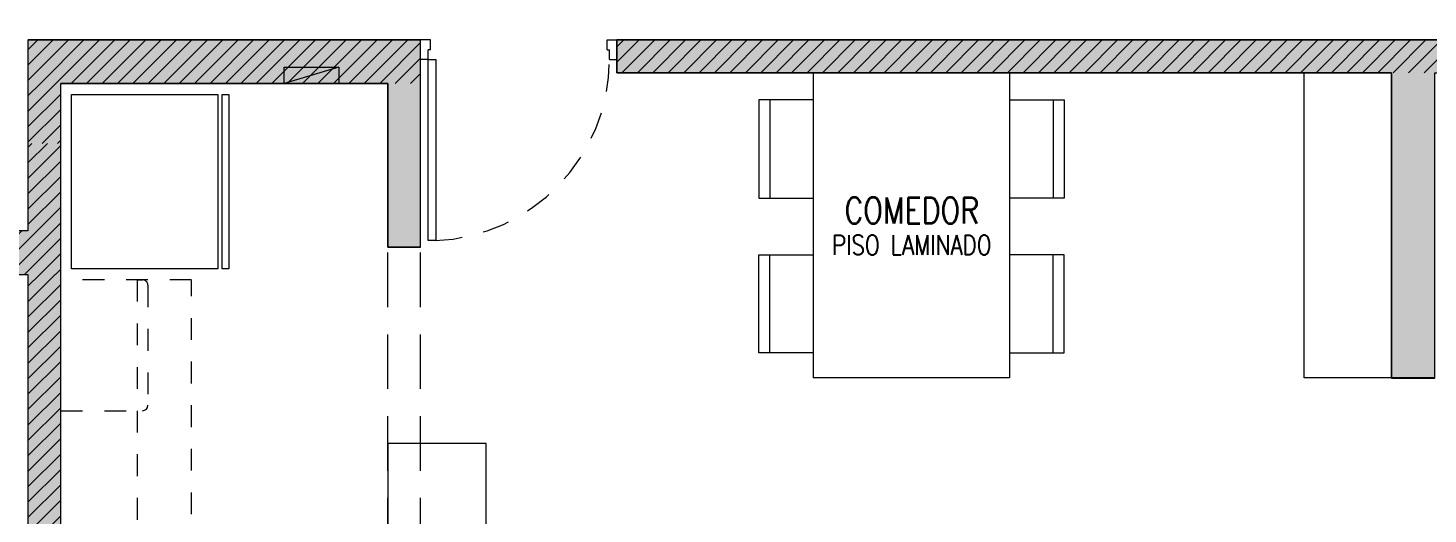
# Model space of a CAD drawing. Header units: millimetres. Extents: x 3738 to 3833, y 1327 to 1657.
# Drawn here: x 3778.82 to 3785.24, y 1485.89 to 1488.12 of the extents above; entities that cross this region are included whole.
import ezdxf
from ezdxf.enums import TextEntityAlignment as Align

# ---------------------------------------------------------------- set-up
doc = ezdxf.new("R2010")
doc.units = ezdxf.units.MM
doc.set_wipeout_variables(frame=1)
doc.linetypes.add('HIDDEN2', pattern=[0.1875, 0.125, -0.0625])
doc.linetypes.add('X-REF_DP_Arquitectura$0$HIDDEN', pattern=[0.375, 0.25, -0.125])
doc.layers.get('0').update_dxf_attribs({"color": 251, "lineweight": 9})
for name, color, linetype, lineweight in [('A-COCINAS-LAV', 251, 'Continuous', 13), ('A-MOBILIARIO', 251, 'Continuous', 13), ('A-MURO BAJO', 251, 'Continuous', 13), ('A-MUROS', 251, 'Continuous', 13), ('A-PROYECCIONES', 251, 'HIDDEN2', 13), ('A-TEXTO-ACABADO PISO', 251, 'Continuous', 13), ('A-TEXTO-AMBIENTE', 251, 'Continuous', 13), ('A_20_Estructuras', 251, 'Continuous', 13), ('A_50_TextoAmbiente', 251, 'Continuous', 13), ('A_50_Vigas', 251, 'X-REF_DP_Arquitectura$0$HIDDEN', 13), ('A_60_HatchEstructuras', 251, 'Continuous', 13), ('MURO CF 120', 251, 'Continuous', 13), ('MURO CF 60', 251, 'Continuous', 13)]:
    doc.layers.add(name, color=color, linetype=linetype, lineweight=lineweight)
doc.styles.add('ROMANS', font='romans.shx', dxfattribs={"width": 0.8})
pattern_1 = [(45, (131.3, -47.8), (-0.035355339, 0.035355339), [])]
pattern_2 = [(45, (-21.67, -43.67528), (-0.03535534, 0.03535534), [])]

# ---------------------------------------------------------------- blocks, each defined once
blk = doc.blocks.new('ESTRUC_P1')
at = {"layer": 'A_60_HatchEstructuras'}
h = blk.add_hatch(color=256, dxfattribs=at)
h.dxf.hatch_style = 1
h.paths.add_polyline_path([(21.1, -4.925), (21.525, -4.925), (21.525, -4.775), (19.25, -4.775), (19.25, -4.925), (20.9, -4.925), (20.9, -6.175), (18.5, -6.175), (18.5, -4.775), (18.35, -4.775), (18.35, -6.175), (15.45, -6.175), (15.45, -4.775), (15.25, -4.775), (15.25, -6.175), (11.7, -6.175), (11.7, -6.325), (21.1, -6.325)])
h.paths.add_polyline_path([(21.7, -7.525), (11.7, -7.525), (11.7, -7.675), (15.25, -7.675), (15.25, -9.075), (15.45, -9.075), (15.45, -7.675), (18.8, -7.675), (18.8, -9.075), (18.95, -9.075), (18.95, -7.675), (21.5, -7.675), (21.5, -8.925), (19.7, -8.925), (19.7, -9.075), (21.7, -9.075)])
h = blk.add_hatch(color=256, dxfattribs=at)
h.dxf.hatch_style = 1
h.paths.add_polyline_path([(9.15, -7.725), (10.65, -7.725), (10.65, -8.475), (10.8, -8.475), (10.8, -7.525), (9, -7.525), (9, -8.4), (7.5, -8.4), (7.5, -7.9), (7.35, -7.9), (7.35, -8.6), (9, -8.6), (9, -13.79), (9.15, -13.79)])
h.paths.add_polyline_path([(10.8, -10.625), (10.65, -10.625), (10.65, -13.7), (10.5, -13.7), (10.5, -13.85), (10.8, -13.85)])
h.paths.add_polyline_path([(7.5, -10.35), (7.35, -10.35), (7.35, -13.85), (7.65, -13.85), (7.65, -13.7), (7.5, -13.7)])
at = {"layer": 'A_20_Estructuras'}
for points in [[(9.15, -7.725), (10.65, -7.725), (10.65, -8.475), (10.8, -8.475), (10.8, -7.525), (9, -7.525), (9, -8.4), (7.5, -8.4), (7.5, -7.9), (7.35, -7.9), (7.35, -8.6), (9, -8.6), (9, -13.79), (9.15, -13.79)], [(21.7, -7.525), (11.7, -7.525), (11.7, -7.675), (15.25, -7.675), (15.25, -9.075), (15.45, -9.075), (15.45, -7.675), (18.8, -7.675), (18.8, -9.075), (18.95, -9.075), (18.95, -7.675), (21.5, -7.675), (21.5, -8.925), (19.7, -8.925), (19.7, -9.075), (21.7, -9.075)]]:
    blk.add_lwpolyline(points, close=True, dxfattribs=at)
at = {"layer": 'A_50_Vigas'}
for points in [[(10.65, -10.625), (10.65, -8.475)], [(10.8, -10.625), (10.8, -8.475)]]:
    blk.add_lwpolyline(points, dxfattribs=at)
blk = doc.blocks.new('REFRI')
blk.add_wipeout([(0.4, 0), (-0.4, 0), (-0.4, -0.67), (0.4, -0.67)])
blk.add_wipeout([(-0.4, -0.69), (-0.4, -0.72), (0.4, -0.72), (0.4, -0.69)])
for points in [[(-0.4, 0), (-0.4, -0.67), (0.4, -0.67), (0.4, 0)], [(-0.4, -0.69), (-0.4, -0.72), (0.4, -0.72), (0.4, -0.69)]]:
    blk.add_lwpolyline(points, close=True)
blk = doc.blocks.new('A$C72FD42DB')
for p, q in [((0.3255, 1.4, 0), (1.2255, 1.4, 0)), ((0.3255, 0), (0.3255, 1.4, 0)), ((1.2255, 0), (1.2255, 1.4, 0)), ((0.3255, 0), (1.2255, 0))]:
    blk.add_line(p, q)
for points in [[(0.3255, 1.285), (0.0755, 1.285), (0.0755, 0.835), (0.3255, 0.835)], [(0.1255, 1.285), (0.1255, 0.835)], [(1.2255, 1.285), (1.4755, 1.285), (1.4755, 0.835), (1.2255, 0.835)], [(1.4255, 1.285), (1.4255, 0.835)], [(0.3255, 0.125), (0.0755, 0.125), (0.0755, 0.575), (0.3255, 0.575)], [(0.1255, 0.125), (0.1255, 0.575)], [(1.2255, 0.125), (1.4755, 0.125), (1.4755, 0.575), (1.2255, 0.575)], [(1.4255, 0.125), (1.4255, 0.575)]]:
    blk.add_lwpolyline(points)
blk = doc.blocks.new('*U258')
for p, q in [((0.01, 0.855), (0.01, 0.9)), ((0.1, 0.865), (0.1, 0.9)), ((0.055, 0.855), (0.01, 0.855)), ((0.1, 0.865), (0.055, 0.865)), ((0.055, 0.855), (0.055, 0.865)), ((0.055, 0.045), (0.01, 0.045)), ((0.01, 0.045), (0.01, 0)), ((0.055, 0.045), (0.055, 0.035)), ((0.1, 0.035), (0.055, 0.035)), ((0.1, 0.035), (0.1, 0))]:
    blk.add_line(p, q)
blk.add_lwpolyline([(0.93, 0.07), (0.93, 0.035), (0.1, 0.035), (0.1, 0.07)], close=True)
at = {"color": 7, "linetype": 'HIDDEN2'}
blk.add_arc((0.0995, 0.0339), 0.8311, 2.23015, 89.96723, dxfattribs=at)
blk = doc.blocks.new('Tab.Electrico')
blk.add_hatch(color=256).paths.add_polyline_path([(0.075, 0), (0.075, 0.25), (0, 0)])
for p, q in [((0.075, 0.25), (0, 0)), ((0.075, 0.25), (0, 0.25)), ((0, 0.25), (0, 0)), ((0.075, 0), (0.075, 0.25)), ((0, 0), (0.075, 0))]:
    blk.add_line(p, q)
blk = doc.blocks.new('DPTO 75')
blk.add_arc((-0.425, 1.675, 0), 0.025, 90, 180)
at = {"layer": 'A-MURO BAJO', "elevation": 0}
blk.add_lwpolyline([(-1.7, 3.25), (-2, 3.25), (-2, 1.85), (-1.55, 1.85), (-1.55, 3.1), (-1.7, 3.1), (-1.7, 3.2)], dxfattribs=at)
blk.add_lwpolyline([(-6.15, 1.55), (-5.75, 1.55), (-5.75, 0.15), (-6.15, 0.15)], close=True, dxfattribs=at)
at = {"layer": 'A-MUROS'}
for p, q in [((-0.05, 6.265, 0), (-0.05, 0.2, 0)), ((-6.35, 1.55, 0), (-6.15, 1.55, 0)), ((-6.15, 1.55, 0), (-6.15, 0.15, 0)), ((-1.7, 0.95, 0), (-1.7, 0, 0)), ((-1.7, 0.95, 0), (-1.55, 0.95, 0)), ((-1.55, 0.95, 0), (-1.55, 0.2, 0)), ((-1.55, 0.2, 0), (-0.05, 0.2, 0)), ((-6.15, 0.15, 0), (-2.6, 0.15, 0)), ((-2.6, 0.15, 0), (-2.6, 0, 0)), ((-12.6, 0, 0), (-2.6, 0, 0)), ((-1.7, 0, 0), (0.1, 0, 0))]:
    blk.add_line(p, q, dxfattribs=at)
at = {"layer": 'A-PROYECCIONES', "ltscale": 0.5}
for p, q in [((-0.4, 1.1, 0), (-0.4, 2.615, 0)), ((-0.45, 1.125, 0), (-0.45, 1.675, 0)), ((-0.05, 1.7, 0), (-0.425, 1.7, 0)), ((-0.65, 1.1, 0), (-0.05, 1.1, 0)), ((-0.4, 1.1, 0), (-0.425, 1.1, 0))]:
    blk.add_line(p, q, dxfattribs=at)
at = {"layer": 'A-PROYECCIONES'}
blk.add_line((-1.7, 0, 0), (-1.7, 0, 0), dxfattribs=at)
at = {"layer": 'A-PROYECCIONES', "ltscale": 0.5, "elevation": 0}
blk.add_lwpolyline([(-0.05, 2.575), (-0.65, 2.575), (-0.65, 1.1025)], dxfattribs=at)
at = {"layer": 'A-PROYECCIONES', "ltscale": 0.5}
blk.add_arc((-0.425, 1.125, 0), 0.025, 180, 270, dxfattribs=at)
at = {"xscale": -1, "rotation": 90}
blk.add_blockref('Tab.Electrico', (-1.0751, 0.2, 0), dxfattribs=at)
at = {"layer": 'A-COCINAS-LAV', "extrusion": (4.49068e-08, -3.60284e-08, -1), "zscale": -1.000000000000002, "rotation": 90}
blk.add_blockref('REFRI', (0.1, 0.65, 0), dxfattribs=at)
at = {"layer": 'A-MOBILIARIO'}
blk.add_blockref('A$C72FD42DB', (-4.7255, 0.15), dxfattribs=at)
at = {"layer": 'A-MOBILIARIO', "rotation": 90}
blk.add_blockref('*U258', (-1.7, -0.01), dxfattribs=at)
blk = doc.blocks.new('TF_P1')
at = {"rotation": 180}
blk.add_blockref('DPTO 75', (10.45, 3.525, 0), dxfattribs=at)
blk = doc.blocks.new('TEXTO AMBIENTES P1')
at = {"layer": 'A-TEXTO-ACABADO PISO', "insert": (13.0512, -8.4202), "char_height": 0.09, "attachment_point": 2, "rotation": 0.00002, "style": 'ROMANS'}
blk.add_mtext_dynamic_manual_height_columns('PISO LAMINADO', width=1.20225, gutter_width=12.5, heights=[0], dxfattribs=at)
at = {"layer": 'A-TEXTO-AMBIENTE', "style": 'ROMANS', "width": 0.8}
blk.add_text('COMEDOR', height=0.12, dxfattribs=at).set_placement((13.0512, -8.3666), align=Align.CENTER)
blk = doc.blocks.new('TORRE F HATCH CORTAFUEGO')
at = {"layer": 'MURO CF 120'}
h = blk.add_hatch(dxfattribs=at)
h.set_pattern_fill('_USER', color=256, scale=0.05, angle=45, style=0, pattern_type=0)
h.set_pattern_definition(pattern_1)
h.paths.add_polyline_path([(-36.55, 6.125), (-38.35, 6.125), (-38.35, 6.325), (-36.55, 6.325)])
h = blk.add_hatch(dxfattribs=at)
h.set_pattern_fill('_USER', color=256, scale=0.05, angle=45, style=0, pattern_type=0)
h.set_pattern_definition(pattern_1)
h.paths.add_polyline_path([(-28.7, 6.325), (-35.65, 6.325), (-35.65, 6.175), (-28.7, 6.175)])
h.paths.add_polyline_path([(-25.65, 6.325), (-28.7, 6.325), (-28.7, 6.175), (-25.65, 6.175)])
h = blk.add_hatch(dxfattribs=at)
h.set_pattern_fill('_USER', color=256, scale=0.05, angle=45, style=0, pattern_type=0)
h.set_pattern_definition(pattern_1)
h.paths.add_polyline_path([(-38.2, 5.85), (-38.35, 5.85), (-38.35, 6.125), (-38.2, 6.125)])
at = {"layer": 'MURO CF 60'}
h = blk.add_hatch(dxfattribs=at)
h.set_pattern_fill('_USER', color=256, scale=0.05, angle=45, pattern_type=0)
h.set_pattern_definition(pattern_2)
edge = h.paths.add_edge_path()
edge.add_line((-9, 8.6), (-9.15, 8.6))
edge.add_line((-9.15, 8.6), (-9.15, 13.7899))
edge.add_line((-9.15, 13.7899), (-9, 13.7899))
edge.add_line((-9, 13.7899), (-9, 8.6))
edge = h.paths.add_edge_path()
edge.add_line((-9, 5.2499), (-9.15, 5.2499))
edge.add_line((-9.15, 5.2499), (-9.15, 0.06))
edge.add_line((-9.15, 0.06), (-9, 0.06))
edge.add_line((-9, 0.06), (-9, 5.2499))
edge = h.paths.add_edge_path()
edge.add_line((-38.35, 8.6), (-38.35, 13.7899))
edge.add_line((-38.35, 13.7899), (-38.2, 13.7899))
edge.add_line((-38.2, 13.7899), (-38.2, 8.6))
edge.add_line((-38.2, 8.6), (-38.35, 8.6))
edge = h.paths.add_edge_path()
edge.add_line((-38.35, 5.2499), (-38.2, 5.2499))
edge.add_line((-38.2, 5.2499), (-38.2, 0.06))
edge.add_line((-38.2, 0.06), (-38.35, 0.06))
edge.add_line((-38.35, 0.06), (-38.35, 5.2499))
h = blk.add_hatch(dxfattribs=at)
h.set_pattern_fill('_USER', color=256, scale=0.05, angle=45, pattern_type=0)
h.set_pattern_definition(pattern_2)
h.paths.add_polyline_path([(-38.1999, 5.45), (-38.3501, 5.45), (-38.35, 5.85), (-38.1998, 5.85)])
h = blk.add_hatch(dxfattribs=at)
h.set_pattern_fill('_USER', color=256, scale=0.05, angle=45, pattern_type=0)
h.set_pattern_definition(pattern_2)
h.paths.add_polyline_path([(-38.2, 5.25), (-40, 5.25), (-40, 5.45), (-38.2, 5.45)])

msp = doc.modelspace()

# ---------------------------------------------------------------- block references
at = {"color": 251}
msp.add_blockref('ESTRUC_P1', (3769.8221, 1495.5876), dxfattribs=at)

# ---------------------------------------------------------------- next in the draw order: block references
msp.add_blockref('TF_P1', (3768.4721, 1484.5379), dxfattribs=at)

# ---------------------------------------------------------------- next in the draw order: block references
at = {"layer": 'A_50_TextoAmbiente'}
msp.add_blockref('TEXTO AMBIENTES P1', (3769.8221, 1495.5879), dxfattribs=at)
at = {"layer": 'MURO CF 120', "color": 251}
msp.add_blockref('TORRE F HATCH CORTAFUEGO', (3817.1721, 1481.7379), dxfattribs=at)

doc.saveas('drawing.dxf')
